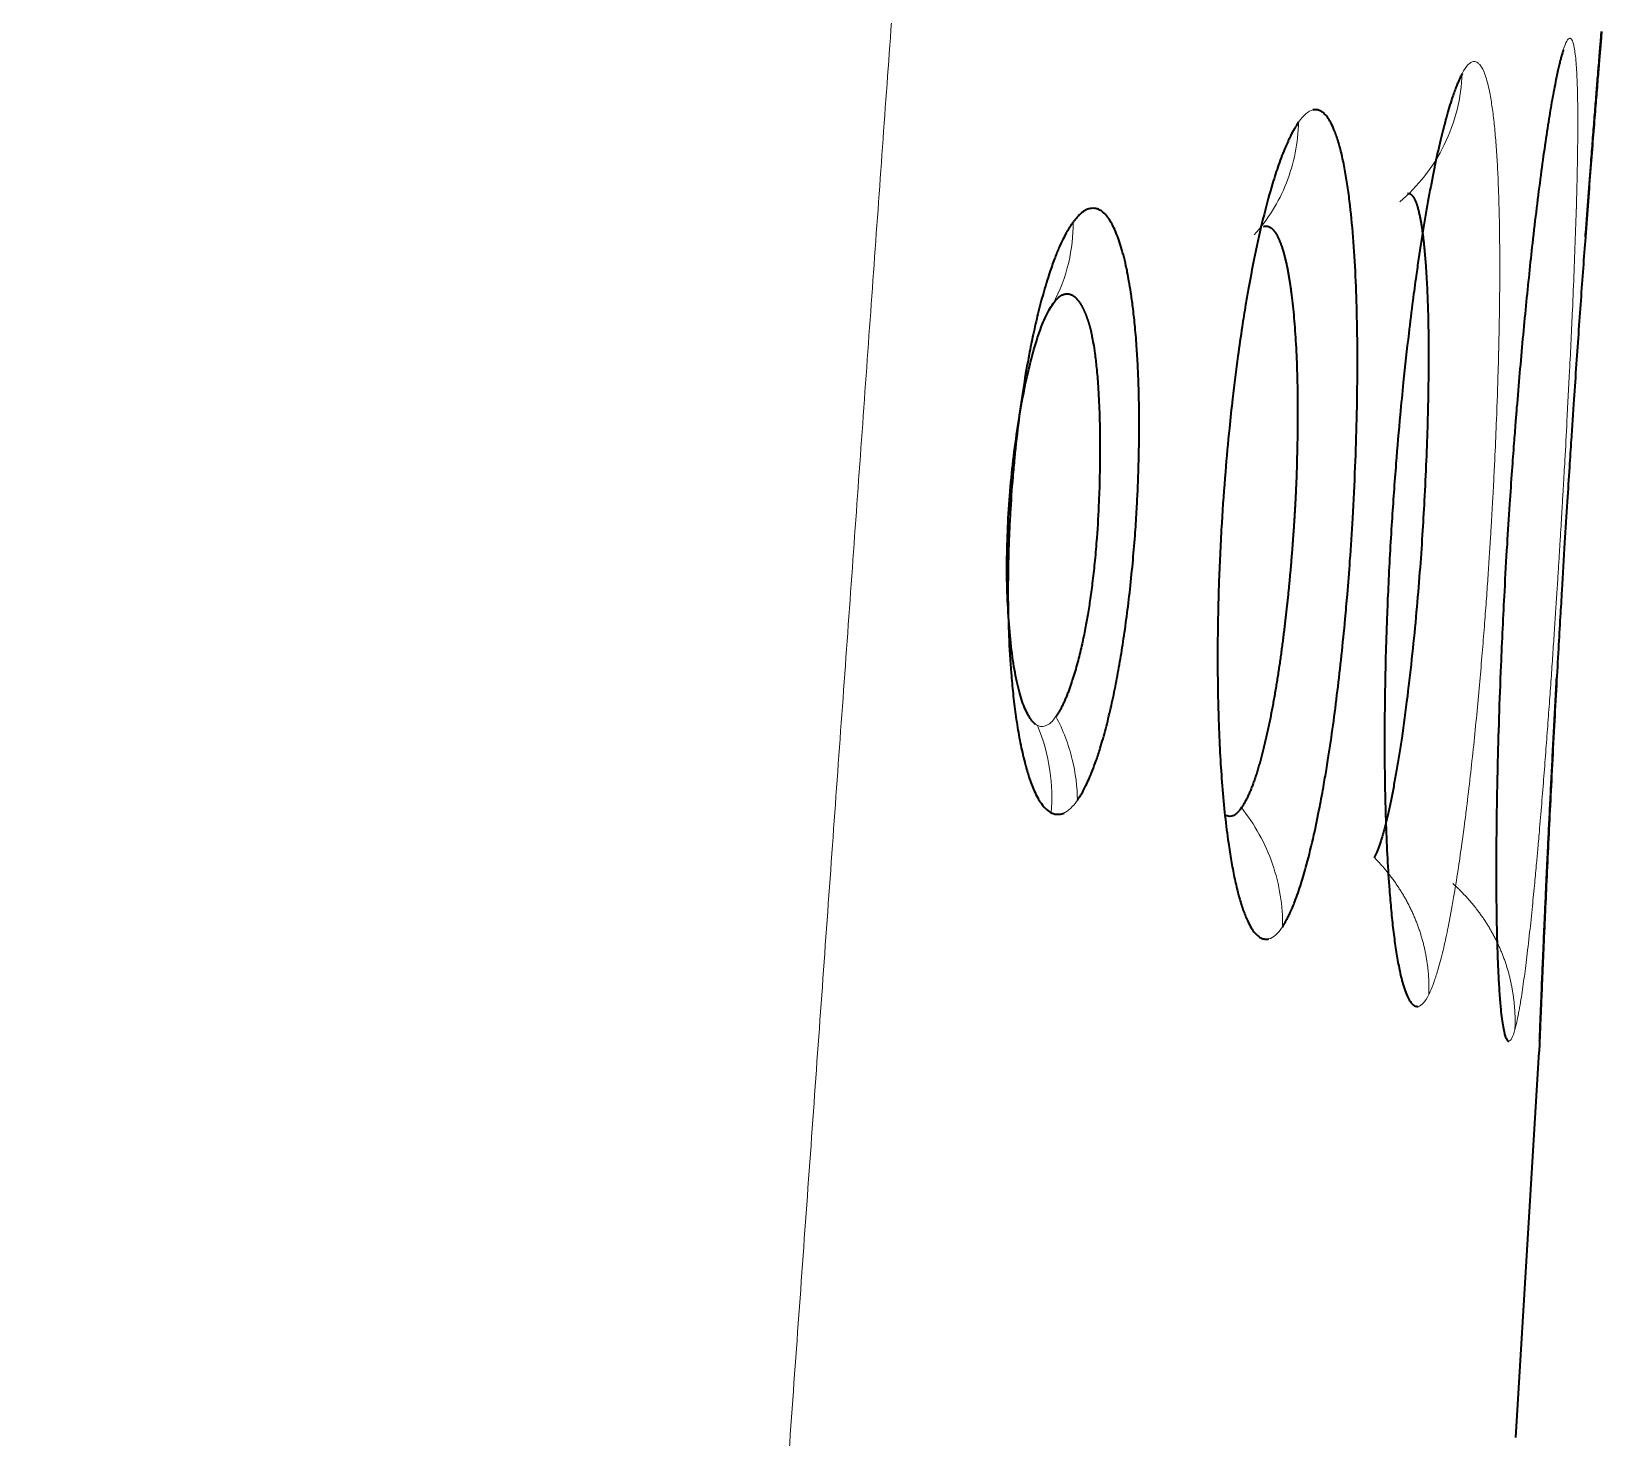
# Model space of a CAD drawing. Header units: inches. Extents: x -1096 to 3103, y -191 to 3207.
# Drawn here: x -28.406 to -24.226, y 1580.111 to 1583.854 of the extents above; entities that cross this region are included whole.
import ezdxf

# ---------------------------------------------------------------- set-up
doc = ezdxf.new("R2010")
doc.units = ezdxf.units.IN

msp = doc.modelspace()

# ---------------------------------------------------------------- linework, layer by layer
at = {"lineweight": 35}
for p, q in [((-24.2255, 1583.8541), (-24.2279, 1583.8247)), ((-24.4542, 1580.1111), (-24.3914, 1581.1381))]:
    msp.add_line(p, q, dxfattribs=at)
at = {"lineweight": 13}
for points, knots in [([(-24.657, 1604.0575), (-24.6612, 1604.0019), (-24.6697, 1603.8898), (-24.6825, 1603.7202), (-24.6954, 1603.5479), (-24.7085, 1603.373), (-24.7217, 1603.1954), (-24.7351, 1603.0151), (-24.7487, 1602.8322), (-24.7624, 1602.6465), (-24.7762, 1602.4583), (-24.8033, 1602.0882), (-24.8495, 1601.4522), (-24.9046, 1600.6884), (-24.9558, 1599.9769), (-24.9972, 1599.4027), (-25.0386, 1598.8284), (-25.08, 1598.2541), (-25.1215, 1597.6798), (-25.2023, 1596.5586), (-25.3127, 1595.03), (-25.4425, 1593.2333), (-25.5422, 1591.8545), (-25.6116, 1590.8938), (-25.6605, 1590.2177), (-25.6991, 1589.6825), (-25.7378, 1589.1445), (-25.7775, 1588.5933), (-25.8181, 1588.029), (-25.8596, 1587.4515), (-25.9021, 1586.8608), (-25.9455, 1586.257), (-25.9898, 1585.64), (-26.035, 1585.0098), (-26.0812, 1584.3665), (-26.1283, 1583.71), (-26.1763, 1583.0403), (-26.2252, 1582.3575), (-26.2751, 1581.6615), (-26.3258, 1580.9523), (-26.3776, 1580.23), (-26.4302, 1579.4945), (-26.4838, 1578.7459), (-26.5383, 1577.9841), (-26.5937, 1577.2091), (-26.7064, 1575.6334), (-26.878, 1573.2344), (-27.1101, 1569.9896), (-27.348, 1566.6641), (-27.5918, 1563.2577), (-27.8414, 1559.7706), (-28.0968, 1556.2027), (-28.3581, 1552.554), (-28.6288, 1548.7766), (-28.9068, 1544.8982), (-29.1902, 1540.9465), (-29.4735, 1536.9971), (-29.7568, 1533.05), (-30.0401, 1529.1052), (-30.3233, 1525.1627), (-30.6065, 1521.2225), (-30.8896, 1517.2847), (-31.1726, 1513.3491), (-31.4555, 1509.4158), (-31.7384, 1505.4849), (-32.0211, 1501.5563), (-32.3037, 1497.6299), (-32.4922, 1495.0131), (-32.5863, 1493.7051)], [0, 0, 0, 0, 0.001515, 0.003053, 0.004616, 0.006203, 0.007814, 0.009449, 0.011108, 0.012791, 0.014499, 0.01623, 0.022857, 0.031796, 0.037001, 0.042205, 0.047411, 0.052616, 0.057822, 0.063029, 0.083104, 0.099391, 0.111888, 0.120596, 0.125515, 0.130273, 0.135149, 0.140145, 0.14526, 0.150494, 0.155847, 0.16132, 0.166912, 0.172623, 0.178453, 0.184403, 0.190472, 0.19666, 0.202967, 0.209394, 0.21594, 0.222605, 0.229389, 0.236293, 0.243316, 0.250458, 0.27913, 0.308534, 0.338669, 0.369537, 0.401135, 0.433466, 0.466528, 0.500322, 0.536151, 0.571959, 0.607745, 0.64351, 0.679254, 0.714977, 0.750679, 0.78636, 0.822019, 0.857658, 0.893275, 0.928871, 0.964446, 1, 1, 1, 1]), ([(-24.4564, 1581.1972), (-24.456, 1581.1987), (-24.4551, 1581.2018), (-24.4538, 1581.2072), (-24.4522, 1581.2137), (-24.4505, 1581.2216), (-24.4485, 1581.2311), (-24.4463, 1581.2424), (-24.4438, 1581.2557), (-24.4394, 1581.2813), (-24.4334, 1581.3215), (-24.4253, 1581.3836), (-24.4175, 1581.451), (-24.4101, 1581.5208), (-24.404, 1581.5832), (-24.3991, 1581.6352), (-24.3956, 1581.6747), (-24.3934, 1581.7003), (-24.3902, 1581.7363), (-24.3859, 1581.788), (-24.3799, 1581.8614), (-24.3743, 1581.9336), (-24.369, 1582.0041), (-24.3641, 1582.0723), (-24.3594, 1582.1378), (-24.3551, 1582.2002), (-24.3511, 1582.2593), (-24.3475, 1582.315), (-24.3441, 1582.367), (-24.341, 1582.4152), (-24.3383, 1582.4595), (-24.3358, 1582.4999), (-24.3336, 1582.5363), (-24.3316, 1582.5687), (-24.33, 1582.5972), (-24.3285, 1582.6216), (-24.3263, 1582.6598), (-24.3226, 1582.7246), (-24.317, 1582.828), (-24.31, 1582.9631), (-24.3037, 1583.0967), (-24.2986, 1583.2174), (-24.2949, 1583.3173), (-24.2919, 1583.4124), (-24.2901, 1583.492), (-24.2891, 1583.5582), (-24.2888, 1583.6133), (-24.2891, 1583.6647), (-24.2902, 1583.7116), (-24.2918, 1583.749), (-24.2939, 1583.7777), (-24.2963, 1583.799), (-24.299, 1583.8148), (-24.3018, 1583.8253), (-24.3044, 1583.8315), (-24.3068, 1583.8345), (-24.3087, 1583.8358), (-24.3099, 1583.836), (-24.3103, 1583.836)], [0, 0, 0, 0, 0.004872, 0.010579, 0.017122, 0.024499, 0.03271, 0.041755, 0.051631, 0.062336, 0.094597, 0.12323, 0.155284, 0.182579, 0.205128, 0.222917, 0.235918, 0.244119, 0.247515, 0.270238, 0.291929, 0.312578, 0.332172, 0.350704, 0.368185, 0.384628, 0.400043, 0.414437, 0.42781, 0.440165, 0.451502, 0.461823, 0.471127, 0.479417, 0.486691, 0.492953, 0.4982, 0.516118, 0.543024, 0.578966, 0.624011, 0.654396, 0.685503, 0.717305, 0.749775, 0.772781, 0.796809, 0.821872, 0.847992, 0.875186, 0.895515, 0.916054, 0.936799, 0.954886, 0.970252, 0.982896, 0.992814, 1, 1, 1, 1]), ([(-24.6854, 1581.2907), (-24.6846, 1581.2924), (-24.6829, 1581.296), (-24.6801, 1581.3023), (-24.6768, 1581.3102), (-24.6731, 1581.3199), (-24.669, 1581.3317), (-24.6644, 1581.3459), (-24.6566, 1581.3718), (-24.6465, 1581.4114), (-24.6331, 1581.4732), (-24.6203, 1581.5424), (-24.6085, 1581.616), (-24.5992, 1581.6796), (-24.5924, 1581.7299), (-24.5879, 1581.7645), (-24.5824, 1581.8089), (-24.5752, 1581.8692), (-24.5662, 1581.9523), (-24.5581, 1582.0338), (-24.5508, 1582.1127), (-24.5442, 1582.1882), (-24.5384, 1582.2598), (-24.5333, 1582.3272), (-24.5288, 1582.3901), (-24.5249, 1582.4481), (-24.5216, 1582.5012), (-24.5187, 1582.5493), (-24.5162, 1582.5922), (-24.5142, 1582.6299), (-24.5119, 1582.6738), (-24.5089, 1582.7373), (-24.5047, 1582.8332), (-24.5003, 1582.9616), (-24.4975, 1583.0886), (-24.4965, 1583.2027), (-24.4967, 1583.2959), (-24.4982, 1583.3849), (-24.5008, 1583.4594), (-24.5041, 1583.5212), (-24.5079, 1583.5724), (-24.5125, 1583.6199), (-24.5182, 1583.663), (-24.5244, 1583.6972), (-24.5307, 1583.7234), (-24.5369, 1583.7426), (-24.5433, 1583.7567), (-24.5495, 1583.7658), (-24.555, 1583.771), (-24.5597, 1583.7734), (-24.5636, 1583.7742), (-24.5658, 1583.7741), (-24.5668, 1583.774)], [0, 0, 0, 0, 0.005677, 0.012431, 0.020264, 0.029172, 0.039157, 0.050215, 0.062343, 0.094666, 0.123243, 0.158827, 0.188477, 0.212202, 0.229972, 0.241753, 0.247536, 0.274585, 0.300234, 0.324459, 0.347244, 0.368595, 0.388537, 0.407085, 0.424248, 0.440028, 0.454426, 0.467443, 0.479082, 0.489344, 0.498229, 0.51496, 0.541471, 0.577807, 0.624039, 0.654254, 0.685303, 0.717162, 0.749801, 0.772926, 0.797012, 0.822074, 0.848133, 0.875207, 0.895532, 0.916068, 0.936809, 0.954801, 0.970119, 0.982761, 0.992723, 1, 1, 1, 1]), ([(-24.5967, 1583.7422), (-24.599, 1583.678), (-24.6308, 1583.5467), (-24.7146, 1583.4413), (-24.7627, 1583.4005)], [0, 0, 0, 0, 0.504102, 1, 1, 1, 1]), ([(-25.0323, 1583.6126), (-25.0334, 1583.558), (-25.0551, 1583.4471), (-25.1148, 1583.3522), (-25.1508, 1583.3126)], [0, 0, 0, 0, 0.501379, 1, 1, 1, 1]), ([(-25.6327, 1583.346), (-25.6324, 1583.3102), (-25.6405, 1583.2342), (-25.6674, 1583.1635), (-25.6858, 1583.1296)], [0, 0, 0, 0, 0.475306, 1, 1, 1, 1]), ([(-25.6782, 1582.0306), (-25.6874, 1582.0172), (-25.6968, 1582.0089), (-25.7151, 1582.0022), (-25.7241, 1582.0037), (-25.7328, 1582.0102)], [0, 0, 0, 0, 0.5, 0.5, 1, 1, 1, 1]), ([(-25.6907, 1581.7739), (-25.6877, 1581.8112), (-25.6901, 1581.8916), (-25.7116, 1581.9688), (-25.7274, 1582.0067)], [0, 0, 0, 0, 0.47368, 1, 1, 1, 1]), ([(-25.6212, 1581.8074), (-25.6214, 1581.8434), (-25.6309, 1581.9204), (-25.6592, 1581.9945), (-25.6782, 1582.0306)], [0, 0, 0, 0, 0.477106, 1, 1, 1, 1]), ([(-25.075, 1581.4709), (-25.074, 1581.526), (-25.0829, 1581.5834), (-25.1205, 1581.6922), (-25.1492, 1581.7436), (-25.1844, 1581.7879)], [0, 0, 0, 0, 0.5, 0.5, 1, 1, 1, 1]), ([(-24.6854, 1581.2907), (-24.6853, 1581.2944), (-24.6851, 1581.3019), (-24.6851, 1581.3131), (-24.6854, 1581.3243), (-24.6859, 1581.3356), (-24.6867, 1581.3469), (-24.6878, 1581.3582), (-24.6892, 1581.3695), (-24.6908, 1581.3809), (-24.6927, 1581.3922), (-24.6949, 1581.4035), (-24.6973, 1581.4148), (-24.7, 1581.4261), (-24.703, 1581.4373), (-24.7063, 1581.4485), (-24.7098, 1581.4596), (-24.7136, 1581.4706), (-24.7176, 1581.4815), (-24.7219, 1581.4923), (-24.7265, 1581.5031), (-24.7314, 1581.5137), (-24.7365, 1581.5242), (-24.7418, 1581.5346), (-24.7474, 1581.5448), (-24.7533, 1581.555), (-24.7593, 1581.5649), (-24.7656, 1581.5747), (-24.772, 1581.5844), (-24.7787, 1581.5939), (-24.7856, 1581.6032), (-24.7927, 1581.6124), (-24.7999, 1581.6213), (-24.8073, 1581.6301), (-24.8149, 1581.6386), (-24.8227, 1581.647), (-24.828, 1581.6524), (-24.8306, 1581.6551)], [0, 0, 0, 0, 0.027905, 0.055941, 0.084098, 0.112368, 0.14074, 0.169207, 0.197757, 0.226383, 0.255076, 0.283826, 0.312624, 0.341464, 0.370336, 0.399232, 0.428147, 0.457072, 0.486003, 0.514932, 0.543857, 0.57277, 0.601666, 0.630538, 0.659379, 0.688181, 0.716937, 0.745638, 0.774275, 0.80284, 0.831323, 0.859716, 0.88801, 0.916194, 0.94426, 0.972198, 1, 1, 1, 1]), ([(-24.4564, 1581.1972), (-24.4562, 1581.2007), (-24.4559, 1581.2078), (-24.4558, 1581.2184), (-24.4559, 1581.229), (-24.4562, 1581.2397), (-24.4568, 1581.2504), (-24.4576, 1581.2611), (-24.4587, 1581.2719), (-24.46, 1581.2827), (-24.4615, 1581.2934), (-24.4633, 1581.3042), (-24.4653, 1581.3149), (-24.4676, 1581.3257), (-24.4701, 1581.3364), (-24.4728, 1581.347), (-24.4758, 1581.3576), (-24.4791, 1581.3682), (-24.4826, 1581.3786), (-24.4863, 1581.389), (-24.4903, 1581.3994), (-24.4945, 1581.4096), (-24.499, 1581.4197), (-24.5037, 1581.4298), (-24.5086, 1581.4397), (-24.5138, 1581.4495), (-24.5191, 1581.4592), (-24.5247, 1581.4688), (-24.5305, 1581.4782), (-24.5365, 1581.4875), (-24.5427, 1581.4966), (-24.5491, 1581.5056), (-24.5557, 1581.5145), (-24.5624, 1581.5231), (-24.5693, 1581.5316), (-24.5764, 1581.54), (-24.5836, 1581.5481), (-24.591, 1581.5561), (-24.5985, 1581.5639), (-24.6061, 1581.5715), (-24.6139, 1581.5789), (-24.6192, 1581.5837), (-24.6219, 1581.586)], [0, 0, 0, 0, 0.024309, 0.048737, 0.073277, 0.097921, 0.122662, 0.147492, 0.172405, 0.197393, 0.222448, 0.247563, 0.272731, 0.297944, 0.323197, 0.348483, 0.373794, 0.399127, 0.424474, 0.449831, 0.475193, 0.500556, 0.525915, 0.551268, 0.576611, 0.601938, 0.627244, 0.652524, 0.677773, 0.702983, 0.728149, 0.753263, 0.778319, 0.80331, 0.828228, 0.853067, 0.877817, 0.902473, 0.927027, 0.951471, 0.975797, 1, 1, 1, 1])]:
    msp.add_open_spline(points, degree=3, knots=knots, dxfattribs=at)
for points in [[(-24.3103, 1583.836), (-24.3153, 1583.8354), (-24.321, 1583.8252), (-24.3274, 1583.8052)], [(-24.5668, 1583.774), (-24.576, 1583.7725), (-24.5861, 1583.762), (-24.5967, 1583.7422)], [(-24.9943, 1583.6451), (-25.0064, 1583.6422), (-25.0192, 1583.6314), (-25.0323, 1583.6126)], [(-25.7329, 1582.0102), (-25.7311, 1582.0088), (-25.7293, 1582.0076), (-25.7274, 1582.0067)], [(-25.657, 1581.7736), (-25.6451, 1581.779), (-25.6331, 1581.7902), (-25.6212, 1581.8074)], [(-25.1119, 1581.4383), (-25.0998, 1581.4413), (-25.0874, 1581.4521), (-25.075, 1581.4709)], [(-24.714, 1581.2589), (-24.7047, 1581.2604), (-24.6951, 1581.271), (-24.6854, 1581.2907)], [(-24.4722, 1581.1664), (-24.4672, 1581.1669), (-24.4619, 1581.1772), (-24.4564, 1581.1972)]]:
    msp.add_open_spline(points, degree=3, dxfattribs=at)
at = {"lineweight": 35}
for points, knots in [([(-24.2687, 1583.3074), (-24.2684, 1583.3107), (-24.2657, 1583.3477), (-24.2605, 1583.4162), (-24.2542, 1583.4977), (-24.2489, 1583.5655), (-24.2444, 1583.622), (-24.2402, 1583.675), (-24.2363, 1583.7233), (-24.2332, 1583.762), (-24.2307, 1583.7919), (-24.2289, 1583.8141), (-24.2275, 1583.8308), (-24.2266, 1583.842), (-24.226, 1583.8486), (-24.2257, 1583.8521), (-24.2256, 1583.8537), (-24.2255, 1583.854), (-24.2255, 1583.8541)], [0, 0, 0, 0, 0.009648, 0.109729, 0.211715, 0.284115, 0.359772, 0.438728, 0.521049, 0.606793, 0.670847, 0.735553, 0.800894, 0.857989, 0.906456, 0.946289, 0.977476, 1, 1, 1, 1]), ([(-24.3274, 1583.8052), (-24.3279, 1583.8036), (-24.329, 1583.8001), (-24.3309, 1583.7938), (-24.3331, 1583.7859), (-24.3357, 1583.7761), (-24.3386, 1583.764), (-24.342, 1583.7494), (-24.3477, 1583.7228), (-24.3556, 1583.682), (-24.366, 1583.621), (-24.3765, 1583.552), (-24.3876, 1583.4727), (-24.3987, 1583.3856), (-24.4091, 1583.2971), (-24.4186, 1583.2095), (-24.4273, 1583.1244), (-24.4358, 1583.0362), (-24.4439, 1582.9453), (-24.4502, 1582.8706), (-24.4552, 1582.808), (-24.4595, 1582.7525), (-24.4648, 1582.6799), (-24.471, 1582.5899), (-24.4778, 1582.4827), (-24.486, 1582.3386), (-24.4957, 1582.1356), (-24.5019, 1581.944), (-24.505, 1581.7902), (-24.5061, 1581.6902), (-24.5064, 1581.594), (-24.5057, 1581.513), (-24.5043, 1581.4457), (-24.5027, 1581.39), (-24.5004, 1581.3383), (-24.4976, 1581.2914), (-24.4945, 1581.254), (-24.4912, 1581.2251), (-24.488, 1581.2037), (-24.4846, 1581.1878), (-24.4813, 1581.1773), (-24.4784, 1581.1711), (-24.4759, 1581.1679), (-24.4739, 1581.1666), (-24.4727, 1581.1664), (-24.4722, 1581.1664)], [0, 0, 0, 0, 0.005489, 0.012106, 0.019849, 0.028718, 0.03871, 0.049822, 0.062049, 0.094134, 0.122722, 0.153793, 0.184814, 0.215782, 0.246701, 0.271782, 0.296807, 0.321791, 0.346741, 0.371656, 0.38183, 0.396322, 0.415129, 0.438238, 0.465633, 0.497291, 0.548689, 0.623092, 0.653058, 0.684038, 0.716037, 0.749085, 0.772414, 0.796664, 0.821824, 0.847885, 0.874825, 0.895221, 0.915812, 0.936601, 0.954502, 0.969791, 0.982471, 0.992541, 1, 1, 1, 1]), ([(-24.2279, 1583.8247), (-24.228, 1583.8232), (-24.2283, 1583.8197), (-24.2288, 1583.8135), (-24.2295, 1583.8057), (-24.2303, 1583.7959), (-24.2313, 1583.7839), (-24.2325, 1583.7693), (-24.2347, 1583.7427), (-24.238, 1583.7018), (-24.243, 1583.6405), (-24.2485, 1583.571), (-24.2548, 1583.4909), (-24.2615, 1583.4029), (-24.2683, 1583.3134), (-24.2748, 1583.2247), (-24.281, 1583.1385), (-24.2874, 1583.0491), (-24.2938, 1582.9569), (-24.2989, 1582.8813), (-24.3031, 1582.8181), (-24.3068, 1582.7622), (-24.3116, 1582.6886), (-24.3175, 1582.597), (-24.3243, 1582.4875), (-24.3304, 1582.3848), (-24.336, 1582.2908), (-24.3408, 1582.2062), (-24.3462, 1582.109), (-24.3521, 1582.0002), (-24.3598, 1581.8519), (-24.3686, 1581.6721), (-24.3754, 1581.5249), (-24.3796, 1581.4287), (-24.3821, 1581.3717), (-24.3843, 1581.3184), (-24.3864, 1581.2698), (-24.388, 1581.2309), (-24.3892, 1581.2009), (-24.3901, 1581.1785), (-24.3907, 1581.1618), (-24.3912, 1581.1506), (-24.3914, 1581.1438), (-24.3916, 1581.1403), (-24.3916, 1581.1386), (-24.3916, 1581.1383), (-24.3916, 1581.1381)], [0, 0, 0, 0, 0.005478, 0.012088, 0.019828, 0.028697, 0.038694, 0.049815, 0.062055, 0.094135, 0.122732, 0.153805, 0.184826, 0.215793, 0.246708, 0.271782, 0.296802, 0.321784, 0.346734, 0.371652, 0.381642, 0.396023, 0.414791, 0.437934, 0.465436, 0.497272, 0.515227, 0.536784, 0.561953, 0.590755, 0.623221, 0.684062, 0.749062, 0.772183, 0.796327, 0.821486, 0.847648, 0.874792, 0.895106, 0.915702, 0.936587, 0.954439, 0.969705, 0.982388, 0.992487, 1, 1, 1, 1]), ([(-24.5967, 1583.7422), (-24.5975, 1583.7406), (-24.5993, 1583.7371), (-24.6023, 1583.7309), (-24.6058, 1583.7232), (-24.6099, 1583.7136), (-24.6145, 1583.7019), (-24.6197, 1583.6877), (-24.6285, 1583.662), (-24.6401, 1583.6227), (-24.6549, 1583.5641), (-24.6695, 1583.4982), (-24.6843, 1583.4225), (-24.6988, 1583.3396), (-24.7104, 1583.2653), (-24.7202, 1583.1976), (-24.7291, 1583.1321), (-24.7407, 1583.0383), (-24.752, 1582.9363), (-24.7633, 1582.8202), (-24.7739, 1582.6971), (-24.7849, 1582.5429), (-24.7925, 1582.4048), (-24.7976, 1582.2849), (-24.8009, 1582.1824), (-24.8032, 1582.0611), (-24.8039, 1581.9084), (-24.8006, 1581.7352), (-24.7934, 1581.6007), (-24.7859, 1581.513), (-24.7804, 1581.4612), (-24.774, 1581.4134), (-24.7668, 1581.3704), (-24.7594, 1581.3362), (-24.7522, 1581.31), (-24.7452, 1581.2906), (-24.7383, 1581.2765), (-24.7317, 1581.2673), (-24.726, 1581.2621), (-24.7212, 1581.2596), (-24.7173, 1581.2587), (-24.715, 1581.2588), (-24.714, 1581.2589)], [0, 0, 0, 0, 0.005516, 0.01215, 0.0199, 0.028767, 0.038748, 0.049839, 0.062036, 0.094143, 0.122701, 0.153762, 0.184779, 0.215748, 0.246673, 0.261603, 0.282411, 0.309111, 0.347406, 0.37165, 0.407578, 0.449462, 0.497236, 0.519574, 0.547992, 0.582517, 0.623199, 0.683878, 0.749073, 0.772572, 0.796908, 0.82207, 0.848049, 0.874824, 0.895222, 0.915813, 0.936602, 0.954405, 0.969645, 0.982324, 0.992443, 1, 1, 1, 1]), ([(-25.075, 1581.4709), (-25.074, 1581.4725), (-25.0718, 1581.4759), (-25.0682, 1581.482), (-25.0641, 1581.4894), (-25.0594, 1581.4985), (-25.0541, 1581.5095), (-25.0483, 1581.5227), (-25.0386, 1581.5466), (-25.026, 1581.5827), (-25.0089, 1581.6414), (-24.9924, 1581.7091), (-24.9771, 1581.7825), (-24.9659, 1581.8435), (-24.9583, 1581.8882), (-24.95, 1581.94), (-24.9402, 1582.0067), (-24.9284, 1582.0979), (-24.9176, 1582.1926), (-24.909, 1582.279), (-24.9016, 1582.3631), (-24.8946, 1582.4525), (-24.8872, 1582.5661), (-24.8811, 1582.6924), (-24.8753, 1582.8706), (-24.8748, 1583.0386), (-24.8795, 1583.1918), (-24.8856, 1583.297), (-24.8932, 1583.378), (-24.901, 1583.4383), (-24.908, 1583.4819), (-24.9161, 1583.5221), (-24.9254, 1583.5582), (-24.9349, 1583.5865), (-24.9443, 1583.6079), (-24.9533, 1583.6234), (-24.9624, 1583.6344), (-24.971, 1583.6411), (-24.9785, 1583.6446), (-24.9848, 1583.6458), (-24.99, 1583.6458), (-24.993, 1583.6454), (-24.9943, 1583.6451)], [0, 0, 0, 0, 0.00574, 0.012539, 0.020395, 0.029309, 0.039278, 0.0503, 0.062374, 0.094808, 0.123301, 0.163195, 0.195598, 0.220506, 0.237864, 0.247638, 0.279014, 0.310359, 0.341623, 0.372778, 0.393309, 0.421103, 0.456142, 0.498405, 0.538106, 0.624054, 0.66412, 0.706058, 0.749801, 0.773059, 0.797214, 0.822278, 0.848274, 0.875218, 0.895535, 0.916069, 0.936814, 0.954645, 0.96988, 0.982521, 0.992562, 1, 1, 1, 1]), ([(-25.0323, 1583.6126), (-25.0333, 1583.6111), (-25.0356, 1583.6077), (-25.0393, 1583.6018), (-25.0437, 1583.5945), (-25.0487, 1583.5855), (-25.0543, 1583.5746), (-25.0606, 1583.5615), (-25.0711, 1583.5378), (-25.0848, 1583.5019), (-25.104, 1583.4427), (-25.1244, 1583.3682), (-25.1462, 1583.2732), (-25.1623, 1583.1901), (-25.1742, 1583.1207), (-25.1836, 1583.0625), (-25.1955, 1582.9799), (-25.2069, 1582.8894), (-25.218, 1582.7863), (-25.2281, 1582.6761), (-25.2377, 1582.5405), (-25.2435, 1582.421), (-25.2466, 1582.3181), (-25.2481, 1582.2295), (-25.248, 1582.1224), (-25.2449, 1581.9885), (-25.2363, 1581.8375), (-25.2237, 1581.7216), (-25.2118, 1581.6461), (-25.2034, 1581.6019), (-25.194, 1581.5615), (-25.1836, 1581.5256), (-25.1733, 1581.4973), (-25.1632, 1581.4759), (-25.1537, 1581.4602), (-25.1442, 1581.4492), (-25.1355, 1581.4425), (-25.1279, 1581.439), (-25.1215, 1581.4377), (-25.1163, 1581.4376), (-25.1132, 1581.4381), (-25.1119, 1581.4383)], [0, 0, 0, 0, 0.005554, 0.012212, 0.019972, 0.028835, 0.038798, 0.049857, 0.062009, 0.094144, 0.122654, 0.164029, 0.205336, 0.246577, 0.261309, 0.282117, 0.309016, 0.346447, 0.371562, 0.40803, 0.449921, 0.49717, 0.518469, 0.546547, 0.581427, 0.623161, 0.683442, 0.749063, 0.772788, 0.797238, 0.822404, 0.848274, 0.87483, 0.895236, 0.915826, 0.936607, 0.954255, 0.969416, 0.982094, 0.992289, 1, 1, 1, 1]), ([(-24.7427, 1583.4225), (-24.7421, 1583.4226), (-24.7411, 1583.4229), (-24.7395, 1583.4229), (-24.7379, 1583.4226), (-24.7364, 1583.4222), (-24.7349, 1583.4215), (-24.7334, 1583.4205), (-24.732, 1583.4194), (-24.7306, 1583.418), (-24.7292, 1583.4164), (-24.7278, 1583.4146), (-24.7265, 1583.4126), (-24.7251, 1583.4104), (-24.7239, 1583.408), (-24.7226, 1583.4054), (-24.7214, 1583.4027), (-24.7201, 1583.3997), (-24.7189, 1583.3965), (-24.7178, 1583.3932), (-24.7166, 1583.3897), (-24.7155, 1583.386), (-24.7144, 1583.3822), (-24.7134, 1583.3782), (-24.7123, 1583.3741), (-24.7113, 1583.3698), (-24.7103, 1583.3653), (-24.7093, 1583.3607), (-24.7084, 1583.3559), (-24.7075, 1583.3511), (-24.7066, 1583.346), (-24.7057, 1583.3409), (-24.7048, 1583.3356), (-24.704, 1583.3302), (-24.7032, 1583.3247), (-24.7024, 1583.319), (-24.7017, 1583.3133), (-24.7009, 1583.3074), (-24.7002, 1583.3014), (-24.6995, 1583.2953), (-24.6988, 1583.2891), (-24.6981, 1583.2829), (-24.6975, 1583.2765), (-24.6969, 1583.27), (-24.6963, 1583.2634), (-24.6957, 1583.2568), (-24.6952, 1583.2501), (-24.6946, 1583.2433), (-24.6941, 1583.2364), (-24.6936, 1583.2295), (-24.6931, 1583.2225), (-24.6926, 1583.2154), (-24.6922, 1583.2083), (-24.6917, 1583.2012), (-24.6903, 1583.1777), (-24.6884, 1583.1346), (-24.6867, 1583.0666), (-24.6862, 1582.9899), (-24.6869, 1582.9048), (-24.6889, 1582.8116), (-24.6924, 1582.7109), (-24.6971, 1582.6108), (-24.7029, 1582.5113), (-24.7099, 1582.412), (-24.7188, 1582.3056), (-24.7298, 1582.194), (-24.7428, 1582.0804), (-24.7536, 1582.0003), (-24.7611, 1581.9509), (-24.7645, 1581.9293), (-24.7679, 1581.9083), (-24.7713, 1581.8879), (-24.7748, 1581.8681), (-24.7782, 1581.8491), (-24.7817, 1581.8307), (-24.7852, 1581.813), (-24.7887, 1581.7961), (-24.7922, 1581.7799), (-24.7957, 1581.7644), (-24.7992, 1581.7497), (-24.8027, 1581.7358), (-24.8062, 1581.7226), (-24.8097, 1581.7103), (-24.8132, 1581.6989), (-24.8167, 1581.6883), (-24.8202, 1581.6785), (-24.8237, 1581.6697), (-24.8272, 1581.6618), (-24.8295, 1581.6573), (-24.8306, 1581.6551)], [0, 0, 0, 0, 0.005645, 0.011258, 0.016839, 0.022387, 0.027904, 0.033389, 0.038844, 0.044268, 0.049661, 0.055023, 0.060356, 0.065659, 0.070932, 0.076175, 0.081388, 0.086572, 0.091726, 0.09685, 0.101945, 0.10701, 0.112045, 0.11705, 0.122026, 0.126972, 0.131888, 0.136774, 0.141631, 0.146459, 0.151256, 0.156025, 0.160764, 0.165474, 0.170154, 0.174805, 0.179427, 0.18402, 0.188585, 0.19312, 0.197627, 0.202105, 0.206555, 0.210977, 0.21537, 0.219735, 0.224072, 0.228381, 0.232662, 0.236915, 0.241139, 0.245336, 0.249505, 0.253646, 0.257758, 0.289699, 0.323212, 0.358274, 0.394852, 0.432909, 0.472422, 0.513416, 0.547827, 0.585533, 0.626524, 0.67085, 0.718576, 0.769541, 0.780461, 0.791381, 0.802299, 0.813213, 0.824125, 0.835038, 0.845953, 0.856873, 0.8678, 0.878734, 0.889679, 0.900636, 0.911606, 0.922593, 0.933597, 0.944622, 0.955665, 0.966726, 0.977802, 0.988894, 1, 1, 1, 1]), ([(-25.5961, 1583.3798), (-25.5972, 1583.3793), (-25.5993, 1583.3783), (-25.6024, 1583.3764), (-25.6055, 1583.3744), (-25.6086, 1583.3721), (-25.6117, 1583.3695), (-25.6148, 1583.3668), (-25.6178, 1583.3638), (-25.6209, 1583.3606), (-25.6239, 1583.3573), (-25.6268, 1583.3537), (-25.6298, 1583.35), (-25.6317, 1583.3474), (-25.6327, 1583.346)], [0, 0, 0, 0, 0.087726, 0.174597, 0.26064, 0.345882, 0.430348, 0.514063, 0.597044, 0.679271, 0.760709, 0.841329, 0.921101, 1, 1, 1, 1]), ([(-25.6212, 1581.8074), (-25.6198, 1581.8095), (-25.6166, 1581.8142), (-25.6114, 1581.8226), (-25.6052, 1581.8335), (-25.5979, 1581.8475), (-25.5897, 1581.8652), (-25.5807, 1581.8871), (-25.5707, 1581.914), (-25.5588, 1581.9503), (-25.5457, 1581.9964), (-25.5322, 1582.0517), (-25.5201, 1582.109), (-25.5091, 1582.1681), (-25.4989, 1582.2303), (-25.4894, 1582.2974), (-25.4805, 1582.3703), (-25.473, 1582.4453), (-25.4671, 1582.5171), (-25.463, 1582.5803), (-25.4604, 1582.633), (-25.4588, 1582.6752), (-25.4579, 1582.707), (-25.4574, 1582.7286), (-25.4571, 1582.7469), (-25.4568, 1582.7656), (-25.4566, 1582.7883), (-25.4565, 1582.8117), (-25.4566, 1582.8357), (-25.4569, 1582.8603), (-25.4574, 1582.8854), (-25.4581, 1582.9111), (-25.459, 1582.9371), (-25.4602, 1582.9635), (-25.4616, 1582.9901), (-25.4641, 1583.0275), (-25.4678, 1583.0719), (-25.4731, 1583.1191), (-25.4784, 1583.1575), (-25.4834, 1583.188), (-25.4878, 1583.2115), (-25.4927, 1583.235), (-25.4987, 1583.2595), (-25.506, 1583.2852), (-25.5137, 1583.3077), (-25.5216, 1583.327), (-25.5296, 1583.3431), (-25.5388, 1583.3582), (-25.5506, 1583.3721), (-25.563, 1583.3805), (-25.5745, 1583.3834), (-25.5828, 1583.3835), (-25.5899, 1583.3821), (-25.5942, 1583.3805), (-25.5961, 1583.3798)], [0, 0, 0, 0, 0.008312, 0.018718, 0.031215, 0.045793, 0.062447, 0.081166, 0.101965, 0.12488, 0.158032, 0.189933, 0.220552, 0.249847, 0.279081, 0.309902, 0.342245, 0.37604, 0.40723, 0.433936, 0.456243, 0.474204, 0.487831, 0.49712, 0.502069, 0.511588, 0.521488, 0.53177, 0.542435, 0.553485, 0.564918, 0.576737, 0.588939, 0.601522, 0.614485, 0.627837, 0.657455, 0.683638, 0.706353, 0.725554, 0.7412, 0.75326, 0.775273, 0.796753, 0.817681, 0.838042, 0.857822, 0.877012, 0.903556, 0.937505, 0.957454, 0.974506, 0.988684, 1, 1, 1, 1]), ([(-25.6327, 1583.346), (-25.6342, 1583.344), (-25.6376, 1583.3391), (-25.6436, 1583.3299), (-25.6511, 1583.3171), (-25.6602, 1583.2999), (-25.6707, 1583.2772), (-25.6826, 1583.2479), (-25.6965, 1583.2086), (-25.7114, 1583.1601), (-25.726, 1583.1046), (-25.7386, 1583.0496), (-25.7515, 1582.9865), (-25.7647, 1582.9109), (-25.7779, 1582.8186), (-25.7872, 1582.7362), (-25.7948, 1582.6528), (-25.7996, 1582.5848), (-25.8029, 1582.5173), (-25.8046, 1582.4679), (-25.8055, 1582.4249), (-25.8061, 1582.3783), (-25.8059, 1582.3185), (-25.8037, 1582.237), (-25.7989, 1582.1586), (-25.7926, 1582.0898), (-25.7858, 1582.0342), (-25.7771, 1581.9789), (-25.7681, 1581.9355), (-25.759, 1581.899), (-25.7491, 1581.8656), (-25.735, 1581.8287), (-25.7195, 1581.8005), (-25.7034, 1581.7818), (-25.6904, 1581.7732), (-25.6788, 1581.7701), (-25.6702, 1581.77), (-25.6631, 1581.7714), (-25.6589, 1581.7729), (-25.657, 1581.7736)], [0, 0, 0, 0, 0.00838, 0.019828, 0.034311, 0.051779, 0.07223, 0.095696, 0.122213, 0.156817, 0.188919, 0.218495, 0.245511, 0.285003, 0.326851, 0.370915, 0.392493, 0.433838, 0.457227, 0.478268, 0.49699, 0.512576, 0.538783, 0.575717, 0.623427, 0.651319, 0.681697, 0.714579, 0.749997, 0.768411, 0.795415, 0.831012, 0.875167, 0.903589, 0.936491, 0.95725, 0.97475, 0.989001, 1, 1, 1, 1]), ([(-25.126, 1583.3348), (-25.1253, 1583.335), (-25.1238, 1583.3354), (-25.1217, 1583.3358), (-25.1195, 1583.336), (-25.1174, 1583.3359), (-25.1153, 1583.3356), (-25.1133, 1583.3351), (-25.1113, 1583.3343), (-25.1093, 1583.3334), (-25.1074, 1583.3322), (-25.1055, 1583.3309), (-25.1036, 1583.3294), (-25.1017, 1583.3277), (-25.0999, 1583.3258), (-25.0981, 1583.3237), (-25.0964, 1583.3215), (-25.0947, 1583.3191), (-25.093, 1583.3165), (-25.0913, 1583.3138), (-25.0897, 1583.3109), (-25.0881, 1583.3079), (-25.0865, 1583.3047), (-25.085, 1583.3014), (-25.0835, 1583.298), (-25.082, 1583.2944), (-25.0805, 1583.2907), (-25.0791, 1583.2869), (-25.0777, 1583.283), (-25.0764, 1583.279), (-25.075, 1583.2748), (-25.0737, 1583.2705), (-25.0724, 1583.2662), (-25.0712, 1583.2617), (-25.07, 1583.2572), (-25.0688, 1583.2525), (-25.0676, 1583.2478), (-25.0665, 1583.243), (-25.0654, 1583.2381), (-25.0643, 1583.2332), (-25.0632, 1583.2281), (-25.0622, 1583.223), (-25.0612, 1583.2179), (-25.0602, 1583.2126), (-25.0593, 1583.2074), (-25.0584, 1583.202), (-25.0575, 1583.1966), (-25.0566, 1583.1912), (-25.0557, 1583.1857), (-25.0549, 1583.1802), (-25.0541, 1583.1747), (-25.0533, 1583.1691), (-25.0525, 1583.1636), (-25.0517, 1583.1579), (-25.0488, 1583.1353), (-25.0442, 1583.092), (-25.0392, 1583.0216), (-25.0359, 1582.9419), (-25.0346, 1582.8535), (-25.0353, 1582.7572), (-25.0373, 1582.6869), (-25.0389, 1582.6472), (-25.0392, 1582.6395), (-25.0396, 1582.6316), (-25.04, 1582.6233), (-25.0404, 1582.6146), (-25.0409, 1582.6057), (-25.0413, 1582.5965), (-25.0419, 1582.5869), (-25.0424, 1582.577), (-25.043, 1582.5669), (-25.0437, 1582.5564), (-25.0444, 1582.5456), (-25.0451, 1582.5345), (-25.0459, 1582.5231), (-25.0467, 1582.5113), (-25.0476, 1582.4993), (-25.0485, 1582.487), (-25.0494, 1582.4744), (-25.0505, 1582.4616), (-25.0516, 1582.4484), (-25.0527, 1582.435), (-25.0539, 1582.4213), (-25.0551, 1582.4073), (-25.0565, 1582.3931), (-25.0579, 1582.3786), (-25.0593, 1582.3639), (-25.0608, 1582.3489), (-25.0624, 1582.3338), (-25.0641, 1582.3184), (-25.0658, 1582.3028), (-25.0676, 1582.287), (-25.0695, 1582.271), (-25.0715, 1582.2549), (-25.0735, 1582.2386), (-25.0757, 1582.2222), (-25.0779, 1582.2057), (-25.0802, 1582.189), (-25.0826, 1582.1723), (-25.0851, 1582.1556), (-25.0876, 1582.1388), (-25.0903, 1582.1221), (-25.093, 1582.1054), (-25.0959, 1582.0887), (-25.0988, 1582.0721), (-25.1018, 1582.0556), (-25.1049, 1582.0393), (-25.1081, 1582.0231), (-25.1113, 1582.0071), (-25.1147, 1581.9913), (-25.1182, 1581.9758), (-25.1217, 1581.9606), (-25.1253, 1581.9456), (-25.129, 1581.931), (-25.1328, 1581.9168), (-25.1367, 1581.903), (-25.1407, 1581.8896), (-25.1447, 1581.8766), (-25.1488, 1581.8642), (-25.153, 1581.8523), (-25.1573, 1581.841), (-25.1617, 1581.8303), (-25.1661, 1581.8202), (-25.1706, 1581.8109), (-25.1752, 1581.8024), (-25.1798, 1581.7946), (-25.1829, 1581.7901), (-25.1844, 1581.7879)], [0, 0, 0, 0, 0.005865, 0.011687, 0.017466, 0.023202, 0.028896, 0.034548, 0.040159, 0.045728, 0.051256, 0.056744, 0.062191, 0.067598, 0.072964, 0.078291, 0.083577, 0.088824, 0.09403, 0.099197, 0.104323, 0.109409, 0.114456, 0.119462, 0.124428, 0.129354, 0.13424, 0.139087, 0.143893, 0.14866, 0.153387, 0.158074, 0.162721, 0.167329, 0.171897, 0.176426, 0.180915, 0.185365, 0.189776, 0.194148, 0.198481, 0.202775, 0.20703, 0.211247, 0.215425, 0.219564, 0.223665, 0.227727, 0.231751, 0.235736, 0.239683, 0.243591, 0.247461, 0.251293, 0.255086, 0.293166, 0.332769, 0.373855, 0.41637, 0.460265, 0.505542, 0.508741, 0.512072, 0.515536, 0.519132, 0.522861, 0.526723, 0.530717, 0.534844, 0.539104, 0.543496, 0.548021, 0.552678, 0.557469, 0.562392, 0.567448, 0.572636, 0.577957, 0.583411, 0.588998, 0.594717, 0.600568, 0.606552, 0.612669, 0.618919, 0.625302, 0.631818, 0.638469, 0.645255, 0.652176, 0.659233, 0.666427, 0.673758, 0.681227, 0.688832, 0.696573, 0.70445, 0.71246, 0.720603, 0.728878, 0.737285, 0.745822, 0.754488, 0.763283, 0.772204, 0.781251, 0.790421, 0.799713, 0.809123, 0.818654, 0.828304, 0.838077, 0.847971, 0.857989, 0.868132, 0.8784, 0.888796, 0.899319, 0.909973, 0.920758, 0.931677, 0.942732, 0.953922, 0.965245, 0.9767, 0.988285, 1, 1, 1, 1]), ([(-25.7328, 1582.0102), (-25.7392, 1582.015), (-25.7454, 1582.0225), (-25.7572, 1582.0428), (-25.7628, 1582.0556), (-25.7733, 1582.0862), (-25.7781, 1582.104), (-25.7867, 1582.1439), (-25.7944, 1582.1879), (-25.8, 1582.2389), (-25.8045, 1582.2927), (-25.8063, 1582.3211), (-25.8085, 1582.3798), (-25.809, 1582.4101), (-25.8086, 1582.472), (-25.8077, 1582.5035), (-25.8033, 1582.5984), (-25.7978, 1582.6623), (-25.7831, 1582.7851), (-25.7738, 1582.8441), (-25.7523, 1582.9512), (-25.7401, 1582.9993), (-25.7206, 1583.0588), (-25.7138, 1583.0765), (-25.7035, 1583.0993), (-25.7, 1583.1063), (-25.6929, 1583.119), (-25.6894, 1583.1247), (-25.6858, 1583.1296)], [0, 0, 0, 0, 0.0625, 0.0625, 0.125, 0.125, 0.1875, 0.1875, 0.25, 0.3125, 0.3125, 0.375, 0.375, 0.4375, 0.4375, 0.5, 0.5, 0.625, 0.625, 0.75, 0.75, 0.875, 0.875, 0.9375, 0.9375, 0.96875, 0.96875, 1, 1, 1, 1]), ([(-25.6858, 1583.1296), (-25.6819, 1583.1351), (-25.6779, 1583.1397), (-25.6702, 1583.1471), (-25.6663, 1583.1499), (-25.6625, 1583.1519)], [0, 0, 0, 0, 0.5, 0.5, 1, 1, 1, 1]), ([(-25.6625, 1583.1519), (-25.6617, 1583.1523), (-25.6601, 1583.1531), (-25.6577, 1583.1541), (-25.6554, 1583.1548), (-25.6531, 1583.1553), (-25.6508, 1583.1556), (-25.6486, 1583.1558), (-25.6465, 1583.1557), (-25.6443, 1583.1554), (-25.6423, 1583.155), (-25.6402, 1583.1544), (-25.6383, 1583.1537), (-25.6363, 1583.1528), (-25.6344, 1583.1518), (-25.6326, 1583.1507), (-25.6307, 1583.1495), (-25.629, 1583.1481), (-25.6272, 1583.1466), (-25.6256, 1583.145), (-25.6239, 1583.1434), (-25.6223, 1583.1416), (-25.6207, 1583.1398), (-25.6192, 1583.1379), (-25.6177, 1583.136), (-25.6163, 1583.1339), (-25.6149, 1583.1319), (-25.6135, 1583.1298), (-25.6122, 1583.1276), (-25.6109, 1583.1254), (-25.6096, 1583.1232), (-25.6084, 1583.1209), (-25.6072, 1583.1186), (-25.606, 1583.1163), (-25.6049, 1583.114), (-25.6038, 1583.1117), (-25.6028, 1583.1094), (-25.6018, 1583.1071), (-25.6008, 1583.1048), (-25.5998, 1583.1025), (-25.5989, 1583.1002), (-25.598, 1583.0979), (-25.5972, 1583.0957), (-25.5963, 1583.0935), (-25.5956, 1583.0913), (-25.5948, 1583.0891), (-25.5941, 1583.087), (-25.5933, 1583.0849), (-25.5927, 1583.0828), (-25.592, 1583.0808), (-25.5914, 1583.0788), (-25.5908, 1583.0769), (-25.5902, 1583.075), (-25.5897, 1583.0732), (-25.5892, 1583.0714), (-25.5887, 1583.0697), (-25.5882, 1583.0681), (-25.5878, 1583.0665), (-25.5874, 1583.0649), (-25.587, 1583.0635), (-25.5866, 1583.0621), (-25.5863, 1583.0607), (-25.5859, 1583.0595), (-25.5856, 1583.0583), (-25.5854, 1583.0572), (-25.5851, 1583.0561), (-25.5849, 1583.0551), (-25.5839, 1583.0509), (-25.5819, 1583.041), (-25.5784, 1583.0222), (-25.5743, 1582.9947), (-25.5697, 1582.957), (-25.5654, 1582.9057), (-25.5625, 1582.8446), (-25.5611, 1582.78), (-25.5612, 1582.7235), (-25.5618, 1582.6655), (-25.564, 1582.5944), (-25.5684, 1582.5177), (-25.5744, 1582.4473), (-25.5803, 1582.3931), (-25.5866, 1582.3453), (-25.5932, 1582.303), (-25.6005, 1582.2626), (-25.6091, 1582.2212), (-25.6196, 1582.1773), (-25.6288, 1582.1451), (-25.6356, 1582.1239), (-25.6393, 1582.1128), (-25.6432, 1582.102), (-25.6471, 1582.0915), (-25.6512, 1582.0813), (-25.6554, 1582.0715), (-25.6597, 1582.0621), (-25.6642, 1582.0533), (-25.6687, 1582.045), (-25.6734, 1582.0373), (-25.6766, 1582.0329), (-25.6782, 1582.0306)], [0, 0, 0, 0, 0.006402, 0.012718, 0.018948, 0.025094, 0.031155, 0.037133, 0.043028, 0.04884, 0.054569, 0.060216, 0.065781, 0.071264, 0.076665, 0.081984, 0.08722, 0.092375, 0.097449, 0.10244, 0.107349, 0.112176, 0.116921, 0.121583, 0.126163, 0.13066, 0.135075, 0.139407, 0.143656, 0.147821, 0.151904, 0.155903, 0.159818, 0.16365, 0.167397, 0.171061, 0.174641, 0.178137, 0.181548, 0.184875, 0.188117, 0.191275, 0.194348, 0.197337, 0.20024, 0.203059, 0.205792, 0.208441, 0.211005, 0.213483, 0.215876, 0.218184, 0.220407, 0.222544, 0.224596, 0.226563, 0.228444, 0.23024, 0.231951, 0.233576, 0.235115, 0.23657, 0.237938, 0.239222, 0.240419, 0.241532, 0.242559, 0.2435, 0.254774, 0.272666, 0.297131, 0.32809, 0.365456, 0.412583, 0.454131, 0.490059, 0.516928, 0.558931, 0.61621, 0.652384, 0.685699, 0.716076, 0.743451, 0.769233, 0.799226, 0.833359, 0.871554, 0.882023, 0.892722, 0.903654, 0.914822, 0.926232, 0.937891, 0.949803, 0.96197, 0.974391, 0.987067, 1, 1, 1, 1]), ([(-24.3904, 1581.1676), (-24.3904, 1581.169), (-24.3902, 1581.172), (-24.39, 1581.1773), (-24.3898, 1581.1838), (-24.3895, 1581.1916), (-24.3891, 1581.2011), (-24.3887, 1581.2123), (-24.3881, 1581.2256), (-24.3871, 1581.2512), (-24.3855, 1581.2915), (-24.3829, 1581.3542), (-24.3799, 1581.4229), (-24.3767, 1581.4945), (-24.3739, 1581.5582), (-24.3714, 1581.611), (-24.3696, 1581.6505), (-24.3684, 1581.6752), (-24.3669, 1581.7056), (-24.3649, 1581.7477), (-24.3619, 1581.8084), (-24.3587, 1581.8709), (-24.3554, 1581.9351), (-24.352, 1582.0006), (-24.3484, 1582.0674), (-24.3459, 1582.1126), (-24.3447, 1582.1354), (-24.3447, 1582.1354)], [0, 0, 0, 0, 0.01302, 0.028297, 0.045831, 0.06562, 0.087662, 0.111956, 0.138495, 0.167276, 0.253763, 0.330685, 0.418179, 0.492414, 0.553422, 0.601162, 0.635558, 0.656579, 0.664212, 0.712333, 0.760436, 0.808503, 0.85651, 0.904429, 0.952241, 0.999967, 1, 1, 1, 1]), ([(-25.1844, 1581.7879), (-25.1913, 1581.7775), (-25.1981, 1581.7706), (-25.2116, 1581.7637), (-25.2182, 1581.7636), (-25.2247, 1581.7669)], [0, 0, 0, 0, 0.5, 0.5, 1, 1, 1, 1])]:
    msp.add_open_spline(points, degree=3, knots=knots, dxfattribs=at)

doc.saveas('drawing.dxf')
